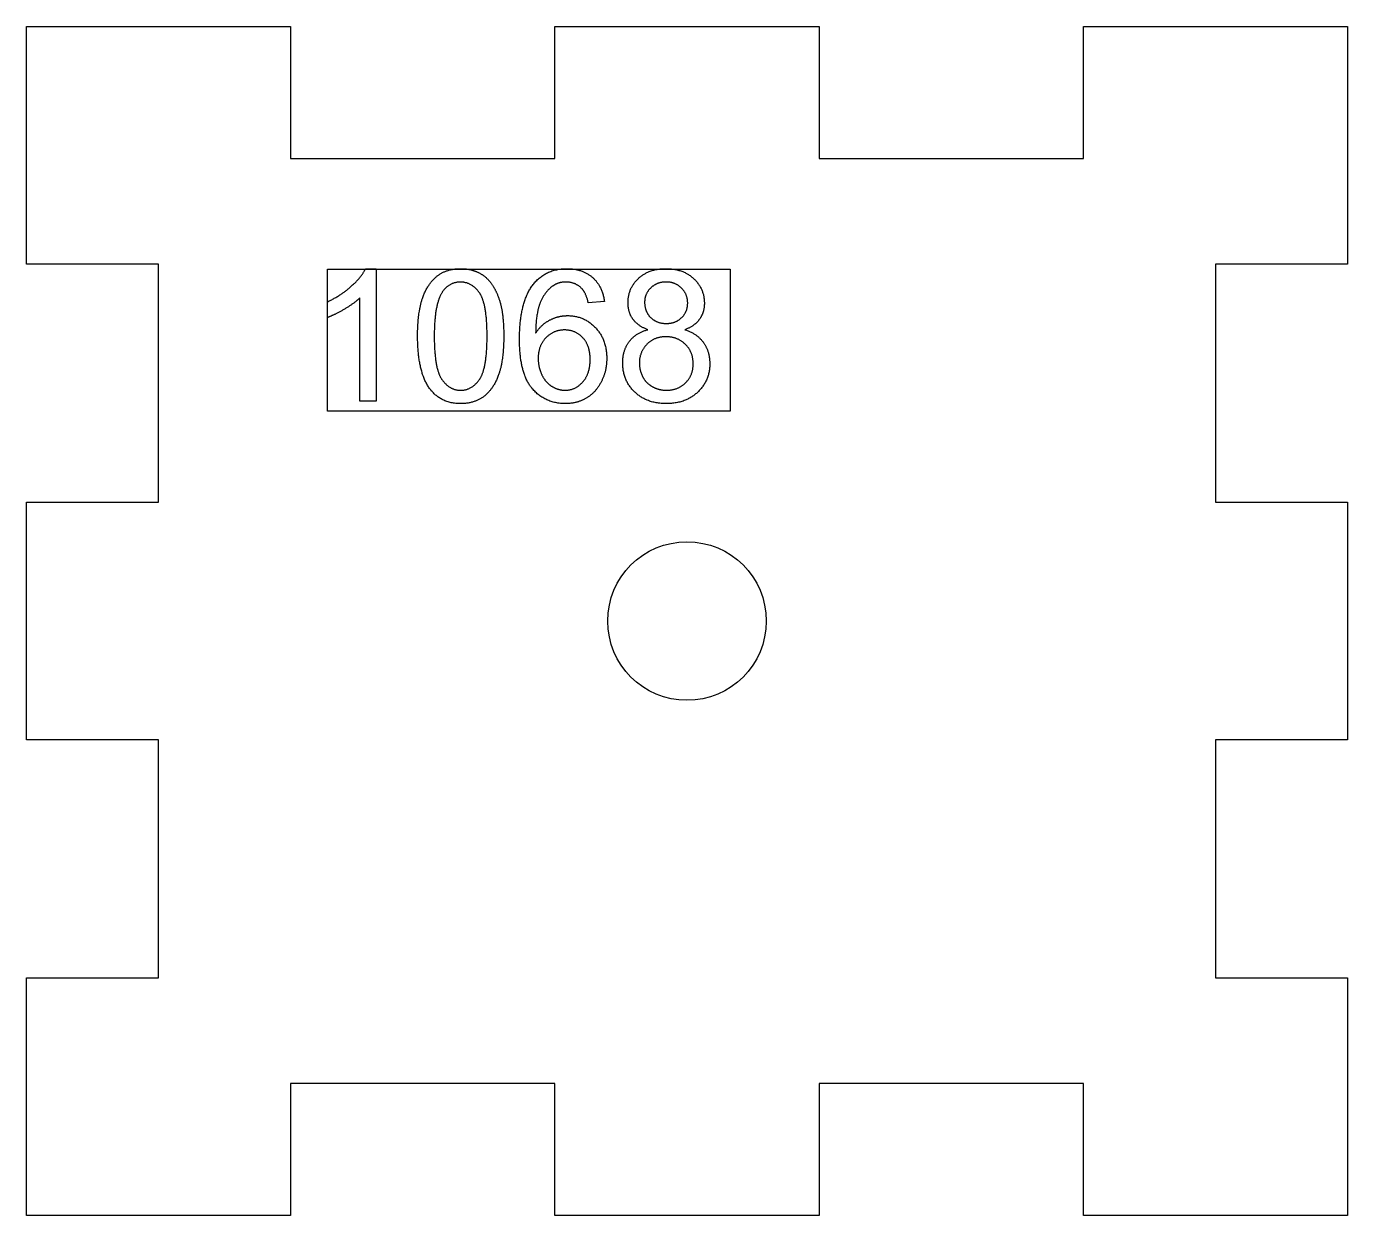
# Model space of a CAD drawing. Header units: millimetres. Extents: x -40.3 to 9.7, y 3.9 to 48.9.
import ezdxf

# ---------------------------------------------------------------- set-up
doc = ezdxf.new("R2010")
doc.units = ezdxf.units.MM
doc.layers.get('0').update_dxf_attribs({"linetype": 'CONTINUOUS'})

msp = doc.modelspace()

# ---------------------------------------------------------------- linework, layer by layer
for p, q in [((-27.43, 39.695), (-27.034, 39.695)), ((-27.034, 39.695), (-27.034, 34.675)), ((-27.648, 34.675), (-27.648, 38.587)), ((-28.876, 37.847), (-28.876, 38.44)), ((-18.392, 38.45), (-19.002, 38.403)), ((-27.034, 34.675), (-27.648, 34.675))]:
    msp.add_line(p, q)
for points in [[(-35.266, 39.862), (-40.266, 39.862), (-40.266, 48.862), (-30.266, 48.862), (-30.266, 43.862), (-20.266, 43.862), (-20.266, 48.862), (-10.266, 48.862), (-10.266, 43.862), (-0.266, 43.862), (-0.266, 48.862), (9.734, 48.862), (9.734, 39.862), (4.734, 39.862), (4.734, 30.862), (9.734, 30.862), (9.734, 21.862), (4.734, 21.862), (4.734, 12.862), (9.734, 12.862), (9.734, 3.862), (-0.266, 3.862), (-0.266, 8.862), (-10.266, 8.862), (-10.266, 3.862), (-20.266, 3.862), (-20.266, 8.862), (-30.266, 8.862), (-30.266, 3.862), (-40.266, 3.862), (-40.266, 12.862), (-35.266, 12.862), (-35.266, 21.862), (-40.266, 21.862), (-40.266, 30.862), (-35.266, 30.862)], [(-13.636, 34.303), (-28.876, 34.303), (-28.876, 39.675), (-13.636, 39.675)]]:
    msp.add_lwpolyline(points, close=True)
msp.add_circle((-15.266, 26.362), 3)
for points in [[(-27.975, 39.027), (-27.59, 39.371), (-27.43, 39.695)], [(-24.737, 39.402), (-24.377, 39.695), (-23.832, 39.695)], [(-23.832, 39.695), (-23.429, 39.695), (-23.126, 39.533)], [(-23.126, 39.533), (-22.822, 39.371), (-22.624, 39.066)], [(-21.069, 39.122), (-20.602, 39.695), (-19.81, 39.695)], [(-19.81, 39.695), (-19.22, 39.695), (-18.843, 39.364)], [(-17.106, 39.323), (-16.714, 39.695), (-16.062, 39.695)], [(-16.062, 39.695), (-15.407, 39.695), (-15.008, 39.315)], [(-28.876, 38.44), (-28.361, 38.682), (-27.975, 39.027)], [(-25.279, 38.568), (-25.097, 39.109), (-24.737, 39.402)], [(-23.838, 39.187), (-24.261, 39.187), (-24.514, 38.829)], [(-23.12, 38.781), (-23.409, 39.187), (-23.838, 39.187)], [(-22.624, 39.066), (-22.426, 38.761), (-22.314, 38.322)], [(-21.604, 37.014), (-21.604, 38.464), (-21.069, 39.122)], [(-20.363, 39.027), (-20.653, 38.815), (-20.82, 38.409)], [(-19.848, 39.19), (-20.141, 39.19), (-20.363, 39.027)], [(-19.234, 38.928), (-19.483, 39.19), (-19.848, 39.19)], [(-18.843, 39.364), (-18.467, 39.033), (-18.392, 38.45)], [(-17.498, 38.406), (-17.498, 38.952), (-17.106, 39.323)], [(-16.055, 39.19), (-16.407, 39.19), (-16.638, 38.965)], [(-15.474, 38.96), (-15.707, 39.19), (-16.055, 39.19)], [(-15.008, 39.315), (-14.609, 38.935), (-14.609, 38.389)], [(-27.648, 38.587), (-27.87, 38.375), (-28.23, 38.164)], [(-25.462, 37.141), (-25.462, 38.027), (-25.279, 38.568)], [(-24.514, 38.829), (-24.831, 38.372), (-24.831, 37.141)], [(-22.832, 37.141), (-22.832, 38.375), (-23.12, 38.781)], [(-19.002, 38.403), (-19.084, 38.764), (-19.234, 38.928)], [(-16.638, 38.965), (-16.87, 38.74), (-16.87, 38.426)], [(-15.24, 38.392), (-15.24, 38.73), (-15.474, 38.96)], [(-28.23, 38.164), (-28.589, 37.952), (-28.876, 37.847)], [(-22.314, 38.322), (-22.201, 37.884), (-22.201, 37.141)], [(-20.82, 38.409), (-20.987, 38.003), (-20.994, 37.253)], [(-17.314, 37.785), (-17.498, 38.044), (-17.498, 38.406)], [(-16.87, 38.426), (-16.87, 38.072), (-16.642, 37.847)], [(-15.467, 37.845), (-15.24, 38.068), (-15.24, 38.392)], [(-14.609, 38.389), (-14.609, 38.041), (-14.792, 37.783)], [(-20.994, 37.253), (-20.772, 37.591), (-20.452, 37.754)], [(-20.452, 37.754), (-20.131, 37.918), (-19.78, 37.918)], [(-19.78, 37.918), (-19.166, 37.918), (-18.734, 37.466)], [(-16.748, 37.386), (-17.13, 37.526), (-17.314, 37.785)], [(-16.642, 37.847), (-16.413, 37.621), (-16.048, 37.621)], [(-16.048, 37.621), (-15.694, 37.621), (-15.467, 37.845)], [(-14.792, 37.783), (-14.974, 37.526), (-15.346, 37.386)], [(-24.967, 35.108), (-25.462, 35.732), (-25.462, 37.141)], [(-24.831, 37.141), (-24.831, 35.909), (-24.543, 35.502)], [(-23.12, 35.503), (-22.832, 35.913), (-22.832, 37.141)], [(-22.201, 37.141), (-22.201, 36.261), (-22.382, 35.72)], [(-21.12, 35.154), (-21.604, 35.718), (-21.604, 37.014)], [(-20.608, 37.077), (-20.898, 36.779), (-20.898, 36.295)], [(-19.902, 37.376), (-20.319, 37.376), (-20.608, 37.077)], [(-19.207, 37.077), (-19.483, 37.376), (-19.902, 37.376)], [(-18.93, 36.261), (-18.93, 36.779), (-19.207, 37.077)], [(-18.734, 37.466), (-18.303, 37.014), (-18.303, 36.298)], [(-17.452, 36.938), (-17.205, 37.267), (-16.748, 37.386)], [(-16.065, 37.12), (-16.499, 37.12), (-16.783, 36.834)], [(-15.327, 36.83), (-15.622, 37.12), (-16.065, 37.12)], [(-15.346, 37.386), (-14.885, 37.236), (-14.645, 36.902)], [(-17.699, 36.121), (-17.699, 36.609), (-17.452, 36.938)], [(-16.783, 36.834), (-17.068, 36.547), (-17.068, 36.117)], [(-15.032, 36.097), (-15.032, 36.54), (-15.327, 36.83)], [(-14.645, 36.902), (-14.404, 36.568), (-14.404, 36.104)], [(-20.898, 36.295), (-20.898, 35.978), (-20.764, 35.688)], [(-19.21, 35.408), (-18.93, 35.722), (-18.93, 36.261)], [(-18.303, 36.298), (-18.303, 35.827), (-18.506, 35.423)], [(-17.246, 35.028), (-17.699, 35.466), (-17.699, 36.121)], [(-17.068, 36.117), (-17.068, 35.855), (-16.944, 35.609)], [(-15.319, 35.377), (-15.032, 35.66), (-15.032, 36.097)], [(-14.404, 36.104), (-14.404, 35.463), (-14.858, 35.026)], [(-24.543, 35.502), (-24.254, 35.094), (-23.832, 35.094)], [(-23.832, 35.094), (-23.409, 35.094), (-23.12, 35.503)], [(-22.382, 35.72), (-22.563, 35.179), (-22.923, 34.884)], [(-20.764, 35.688), (-20.629, 35.398), (-20.387, 35.246)], [(-16.944, 35.609), (-16.819, 35.364), (-16.574, 35.229)], [(-23.832, 34.589), (-24.555, 34.589), (-24.967, 35.108)], [(-19.868, 34.589), (-20.636, 34.589), (-21.12, 35.154)], [(-20.387, 35.246), (-20.145, 35.094), (-19.879, 35.094)], [(-19.879, 35.094), (-19.49, 35.094), (-19.21, 35.408)], [(-18.506, 35.423), (-18.709, 35.019), (-19.063, 34.804)], [(-16.052, 34.589), (-16.792, 34.589), (-17.246, 35.028)], [(-16.574, 35.229), (-16.328, 35.094), (-16.045, 35.094)], [(-14.858, 35.026), (-15.312, 34.589), (-16.052, 34.589)], [(-16.045, 35.094), (-15.605, 35.094), (-15.319, 35.377)], [(-22.923, 34.884), (-23.282, 34.589), (-23.832, 34.589)], [(-19.063, 34.804), (-19.418, 34.589), (-19.868, 34.589)]]:
    msp.add_open_spline(points, degree=2)

doc.saveas('drawing.dxf')
